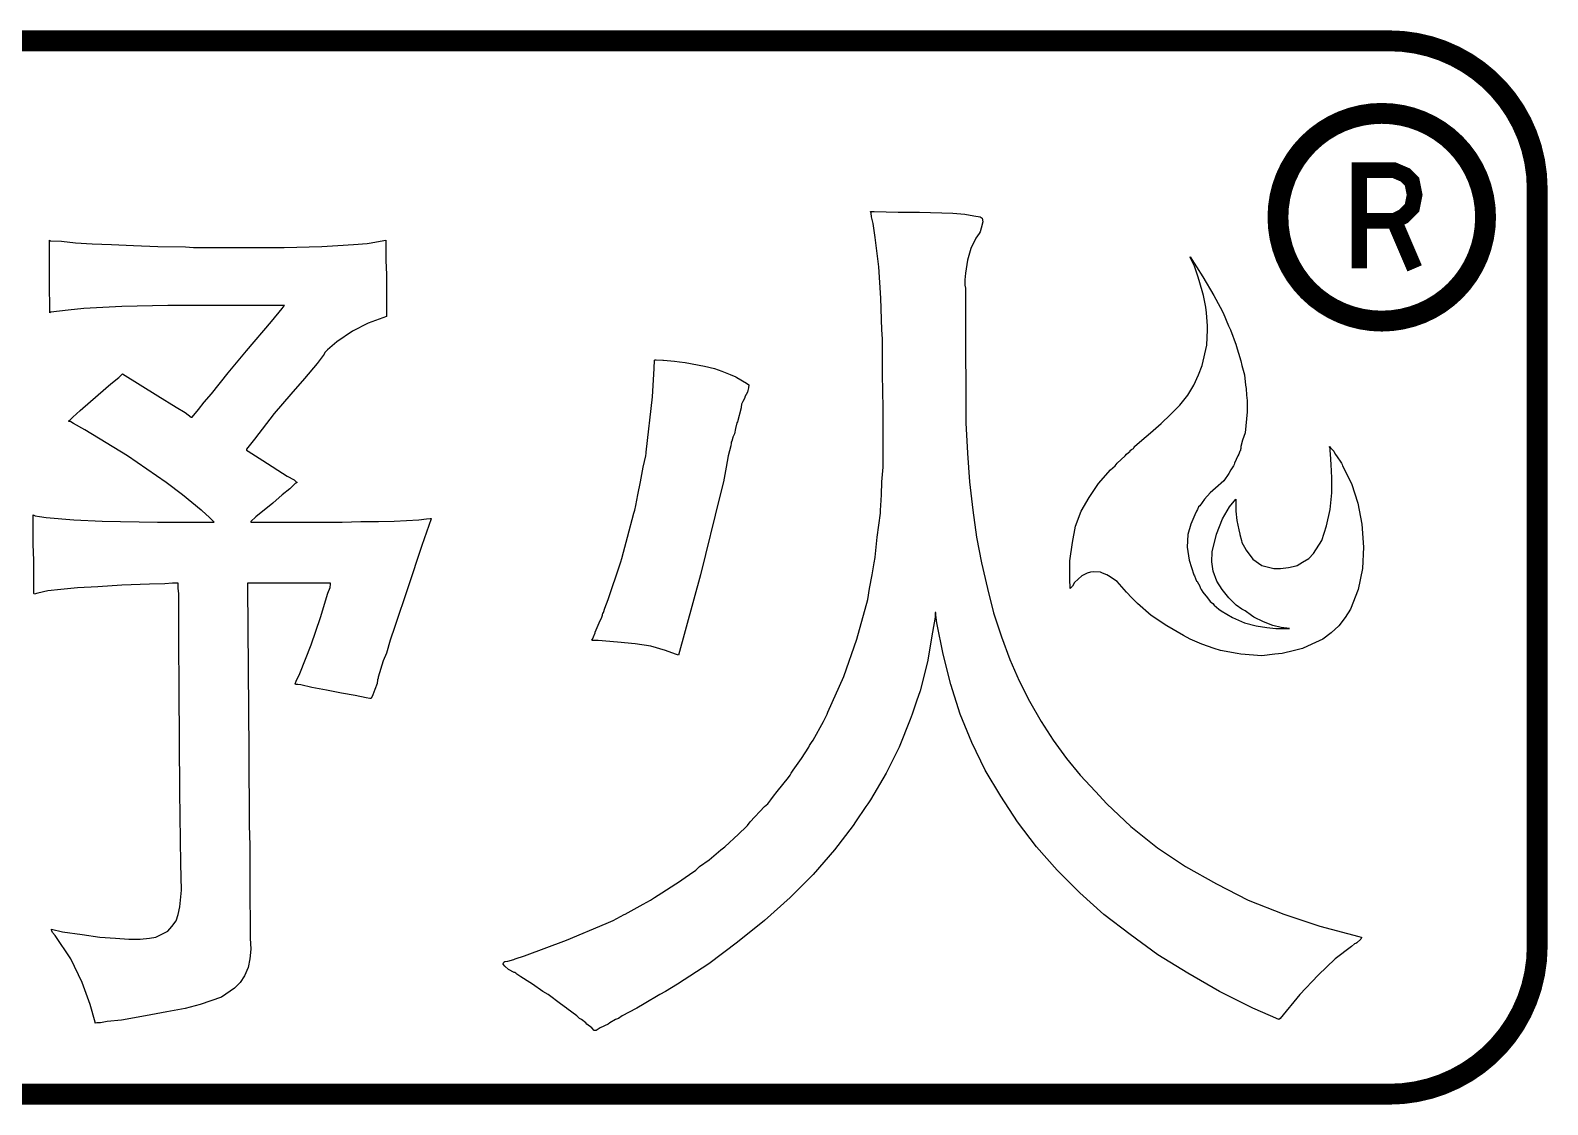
# Model space of a CAD drawing. Extents: x -27 to 164, y 0 to 127.
# Drawn here: x 113.37 to 120.75, y 25.52 to 30.75 of the extents above; entities that cross this region are included whole.
import ezdxf

# ---------------------------------------------------------------- set-up
doc = ezdxf.new("R2010")
doc.units = 0
doc.layers.add('DXF', color=7, linetype='CONTINUOUS')

msp = doc.modelspace()

# ---------------------------------------------------------------- linework, layer by layer
at = {"layer": 'DXF'}
for points, const_width in [([(107.26928, 30.6959), (119.98198, 30.6959)], 0.1016), ([(107.26928, 30.6959), (119.98198, 30.6959)], 0.1016), ([(119.8372, 29.58846), (119.8372, 30.06598), (120.00738, 30.06598), (120.06072, 30.04312), (120.09374, 30.0101), (120.10644, 29.9466), (120.09374, 29.8831), (120.0531, 29.84246), (120.00738, 29.8196), (120.10644, 29.58846)], 0.0762), ([(119.8372, 29.58846), (119.8372, 30.06598), (120.00738, 30.06598), (120.06072, 30.04312), (120.09374, 30.0101), (120.10644, 29.9466), (120.09374, 29.8831), (120.0531, 29.84246), (120.00738, 29.8196), (120.10644, 29.58846)], 0.0762), ([(120.70334, 29.97708), (120.70334, 26.289)], 0.1016), ([(120.70334, 29.97708), (120.70334, 26.289)], 0.1016), ([(119.8372, 29.8196), (120.00738, 29.8196)], 0.0762), ([(119.8372, 29.8196), (120.00738, 29.8196)], 0.0762), ([(119.97944, 25.57018), (107.26928, 25.57018)], 0.1016), ([(119.97944, 25.57018), (107.26928, 25.57018)], 0.1016), ([(119.98198, 25.57018), (119.97944, 25.57018)], 0.1016), ([(119.98198, 25.57018), (119.97944, 25.57018)], 0.1016)]:
    msp.add_lwpolyline(points, dxfattribs=dict(at, const_width=const_width))
at = {"layer": 'DXF', "const_width": 0.1016}
for points in [[(119.98198, 30.6959, -0.414214), (120.70334, 29.97708)], [(119.98198, 30.6959, -0.414214), (120.70334, 29.97708)], [(120.45188, 29.83738, 1), (119.44096, 29.83738)], [(120.45188, 29.83738, 1), (119.44096, 29.83738)], [(119.44096, 29.83738, 1), (120.45188, 29.83738)], [(119.44096, 29.83738, 1), (120.45188, 29.83738)], [(120.70334, 26.289, -0.414214), (119.98198, 25.57018)], [(120.70334, 26.289, -0.414214), (119.98198, 25.57018)]]:
    msp.add_lwpolyline(points, format="xyb", dxfattribs=at)
at = {"layer": 'DXF'}
for points in [[(118.26494, 26.77414), (118.1735, 26.89606), (118.09222, 27.02052), (118.01602, 27.14752), (117.94998, 27.28214), (117.8941, 27.4193), (117.84838, 27.56408), (117.81028, 27.7114), (117.7798, 27.8638), (117.77472, 27.9019), (117.77472, 27.9146), (117.77218, 27.9146), (117.77218, 27.89174), (117.75948, 27.81808), (117.73408, 27.6733), (117.69852, 27.5336), (117.68074, 27.4828), (117.66296, 27.42946), (117.66042, 27.4193), (117.65026, 27.3939), (117.59692, 27.25928), (117.53342, 27.13228), (117.45722, 27.00274), (117.44452, 26.98242), (117.43436, 26.96972), (117.38356, 26.89606), (117.3734, 26.87828), (117.28196, 26.7589), (117.17782, 26.63952), (117.06606, 26.52776), (116.9416, 26.416), (116.80952, 26.30932), (116.66982, 26.20518), (116.51742, 26.10612), (116.459, 26.07056), (116.43106, 26.05532), (116.35486, 26.0096), (116.3193, 25.98928), (116.31676, 25.98674), (116.24818, 25.95118), (116.2304, 25.93848), (116.21516, 25.9334), (116.18722, 25.91816), (116.1796, 25.91054), (116.1415, 25.89276), (116.12118, 25.88006), (116.11102, 25.88006), (116.10086, 25.89276), (116.07546, 25.91054), (116.07038, 25.91816), (116.05006, 25.9334), (116.0399, 25.93848), (116.0272, 25.95118), (115.97894, 25.98674), (115.9764, 25.98928), (115.94846, 26.0096), (115.8875, 26.05532), (115.8621, 26.07056), (115.8113, 26.10612), (115.7986, 26.11374), (115.75542, 26.14168), (115.7351, 26.15438), (115.73002, 26.15946), (115.72494, 26.162), (115.7224, 26.162), (115.69446, 26.17724), (115.67668, 26.19248), (115.66906, 26.20264), (115.66906, 26.20518), (115.6716, 26.2128), (115.67668, 26.21534), (115.69192, 26.21788), (115.71986, 26.2255), (115.72748, 26.22804), (115.7732, 26.24328), (115.9764, 26.31948), (116.16944, 26.40076), (116.205, 26.416), (116.25834, 26.44394), (116.26342, 26.44648), (116.34978, 26.49474), (116.38534, 26.51506), (116.40566, 26.52776), (116.44122, 26.55062), (116.5098, 26.5938), (116.51742, 26.59888), (116.57584, 26.63952), (116.60632, 26.65984), (116.6241, 26.67762), (116.67236, 26.71064), (116.72824, 26.7589), (116.74094, 26.76906), (116.74856, 26.77414), (116.8146, 26.8351), (116.8527, 26.8732), (116.85778, 26.87828), (116.87048, 26.89606), (116.9416, 26.96972), (116.95684, 26.98242), (116.97208, 27.00274), (116.98478, 27.02052), (117.00256, 27.04338), (117.05844, 27.11196), (117.06606, 27.12212), (117.07114, 27.13228), (117.0813, 27.14752), (117.12194, 27.2034), (117.1575, 27.25928), (117.16004, 27.2669), (117.1702, 27.28214), (117.17782, 27.2923), (117.22862, 27.38374), (117.2337, 27.3939), (117.2464, 27.4193), (117.24894, 27.42946), (117.32768, 27.60218), (117.39118, 27.78506), (117.44452, 27.9781), (117.45214, 28.03144), (117.46484, 28.09748), (117.475, 28.1559), (117.48008, 28.1813), (117.48008, 28.18384), (117.49024, 28.28036), (117.50548, 28.3972), (117.50548, 28.41244), (117.50802, 28.4353), (117.51056, 28.4861), (117.5131, 28.5496), (117.51818, 28.62072), (117.51818, 28.91028), (117.51564, 29.07284), (117.51564, 29.24556), (117.5131, 29.28874), (117.50802, 29.44368), (117.49786, 29.59608), (117.48008, 29.73832), (117.46992, 29.8069), (117.4623, 29.83992), (117.45976, 29.8577), (117.45722, 29.86532), (117.475, 29.86532), (117.59184, 29.86278), (117.69598, 29.86278), (117.85854, 29.8577), (117.91696, 29.85262), (117.96014, 29.845), (117.99062, 29.83992), (118.00078, 29.8323), (118.00332, 29.81452), (117.9957, 29.78404), (117.99062, 29.76626), (117.98554, 29.75864), (117.9703, 29.73578), (117.9449, 29.68498), (117.92966, 29.6291), (117.9195, 29.5656), (117.91696, 29.53258), (117.91696, 29.50718), (117.9195, 29.49194), (117.9195, 29.13634), (117.92204, 29.06014), (117.92204, 28.83662), (117.92966, 28.6893), (117.93982, 28.5496), (117.95506, 28.41244), (117.97284, 28.28036), (117.99824, 28.1559), (118.02618, 28.03144), (118.05666, 27.91206), (118.09476, 27.79522), (118.1354, 27.686), (118.18112, 27.58186), (118.23192, 27.4828), (118.2878, 27.38374), (118.34622, 27.2923), (118.41226, 27.2034), (118.4783, 27.12212), (118.55196, 27.04338), (118.60784, 26.98242), (118.72468, 26.8732), (118.85422, 26.76906), (118.99138, 26.67762), (119.14124, 26.5938), (119.29618, 26.51506), (119.4689, 26.44648), (119.64416, 26.38806), (119.83466, 26.33726), (119.84736, 26.33472), (119.84736, 26.33218), (119.84482, 26.32456), (119.8245, 26.30678), (119.81942, 26.30424), (119.81434, 26.3017), (119.7991, 26.289), (119.72036, 26.22804), (119.63654, 26.1493), (119.54764, 26.05532), (119.45112, 25.93848), (119.44604, 25.9334), (119.4054, 25.95118), (119.31904, 25.98928), (119.15648, 26.07056), (119.00154, 26.15946), (118.85676, 26.24836), (118.72214, 26.34742), (118.5926, 26.44394), (118.47576, 26.55062), (118.36654, 26.65984)], [(118.47576, 26.55062), (118.36654, 26.65984), (118.26494, 26.77414), (118.1735, 26.89606), (118.09222, 27.02052), (118.01602, 27.14752), (117.94998, 27.28214), (117.8941, 27.4193), (117.84838, 27.56408), (117.81028, 27.7114), (117.7798, 27.8638), (117.77472, 27.9019), (117.77472, 27.9146), (117.77218, 27.9146), (117.77218, 27.89174), (117.75948, 27.81808), (117.73408, 27.6733), (117.69852, 27.5336), (117.68074, 27.4828), (117.66296, 27.42946), (117.66042, 27.4193), (117.65026, 27.3939), (117.59692, 27.25928), (117.53342, 27.13228), (117.45722, 27.00274), (117.44452, 26.98242), (117.43436, 26.96972), (117.38356, 26.89606), (117.3734, 26.87828), (117.28196, 26.7589), (117.17782, 26.63952), (117.06606, 26.52776), (116.9416, 26.416), (116.80952, 26.30932), (116.66982, 26.20518), (116.51742, 26.10612), (116.459, 26.07056), (116.43106, 26.05532), (116.35486, 26.0096), (116.3193, 25.98928), (116.31676, 25.98674), (116.24818, 25.95118), (116.2304, 25.93848), (116.21516, 25.9334), (116.18722, 25.91816), (116.1796, 25.91054), (116.1415, 25.89276), (116.12118, 25.88006), (116.11102, 25.88006), (116.10086, 25.89276), (116.07546, 25.91054), (116.07038, 25.91816), (116.05006, 25.9334), (116.0399, 25.93848), (116.0272, 25.95118), (115.97894, 25.98674), (115.9764, 25.98928), (115.94846, 26.0096), (115.8875, 26.05532), (115.8621, 26.07056), (115.8113, 26.10612), (115.7986, 26.11374), (115.75542, 26.14168), (115.7351, 26.15438), (115.73002, 26.15946), (115.72494, 26.162), (115.7224, 26.162), (115.69446, 26.17724), (115.67668, 26.19248), (115.66906, 26.20264), (115.66906, 26.20518), (115.6716, 26.2128), (115.67668, 26.21534), (115.69192, 26.21788), (115.71986, 26.2255), (115.72748, 26.22804), (115.7732, 26.24328), (115.9764, 26.31948), (116.16944, 26.40076), (116.205, 26.416), (116.25834, 26.44394), (116.26342, 26.44648), (116.34978, 26.49474), (116.38534, 26.51506), (116.40566, 26.52776), (116.44122, 26.55062), (116.5098, 26.5938), (116.51742, 26.59888), (116.57584, 26.63952), (116.60632, 26.65984), (116.6241, 26.67762), (116.67236, 26.71064), (116.72824, 26.7589), (116.74094, 26.76906), (116.74856, 26.77414), (116.8146, 26.8351), (116.8527, 26.8732), (116.85778, 26.87828), (116.87048, 26.89606), (116.9416, 26.96972), (116.95684, 26.98242), (116.97208, 27.00274), (116.98478, 27.02052), (117.00256, 27.04338), (117.05844, 27.11196), (117.06606, 27.12212), (117.07114, 27.13228), (117.0813, 27.14752), (117.12194, 27.2034), (117.1575, 27.25928), (117.16004, 27.2669), (117.1702, 27.28214), (117.17782, 27.2923), (117.22862, 27.38374), (117.2337, 27.3939), (117.2464, 27.4193), (117.24894, 27.42946), (117.32768, 27.60218), (117.39118, 27.78506), (117.44452, 27.9781), (117.45214, 28.03144), (117.46484, 28.09748), (117.475, 28.1559), (117.48008, 28.1813), (117.48008, 28.18384), (117.49024, 28.28036), (117.50548, 28.3972), (117.50548, 28.41244), (117.50802, 28.4353), (117.51056, 28.4861), (117.5131, 28.5496), (117.51818, 28.62072), (117.51818, 28.91028), (117.51564, 29.07284), (117.51564, 29.24556), (117.5131, 29.28874), (117.50802, 29.44368), (117.49786, 29.59608), (117.48008, 29.73832), (117.46992, 29.8069), (117.4623, 29.83992), (117.45976, 29.8577), (117.45722, 29.86532), (117.475, 29.86532), (117.59184, 29.86278), (117.69598, 29.86278), (117.85854, 29.8577), (117.91696, 29.85262), (117.96014, 29.845), (117.99062, 29.83992), (118.00078, 29.8323), (118.00332, 29.81452), (117.9957, 29.78404), (117.99062, 29.76626), (117.98554, 29.75864), (117.9703, 29.73578), (117.9449, 29.68498), (117.92966, 29.6291), (117.9195, 29.5656), (117.91696, 29.53258), (117.91696, 29.50718), (117.9195, 29.49194), (117.9195, 29.13634), (117.92204, 29.06014), (117.92204, 28.83662), (117.92966, 28.6893), (117.93982, 28.5496), (117.95506, 28.41244), (117.97284, 28.28036), (117.99824, 28.1559), (118.02618, 28.03144), (118.05666, 27.91206), (118.09476, 27.79522), (118.1354, 27.686), (118.18112, 27.58186), (118.23192, 27.4828), (118.2878, 27.38374), (118.34622, 27.2923), (118.41226, 27.2034), (118.4783, 27.12212), (118.55196, 27.04338), (118.60784, 26.98242), (118.72468, 26.8732), (118.85422, 26.76906), (118.99138, 26.67762), (119.14124, 26.5938), (119.29618, 26.51506), (119.4689, 26.44648), (119.64416, 26.38806), (119.83466, 26.33726), (119.84736, 26.33472), (119.84736, 26.33218), (119.84482, 26.32456), (119.8245, 26.30678), (119.81942, 26.30424), (119.81434, 26.3017), (119.7991, 26.289), (119.72036, 26.22804), (119.63654, 26.1493), (119.54764, 26.05532), (119.45112, 25.93848), (119.44604, 25.9334), (119.4054, 25.95118), (119.31904, 25.98928), (119.15648, 26.07056), (119.00154, 26.15946), (118.85676, 26.24836), (118.72214, 26.34742), (118.5926, 26.44394)], [(113.65738, 26.00706), (113.61928, 26.11374), (113.5634, 26.22804), (113.4872, 26.34234), (113.4745, 26.35758), (113.47196, 26.3652), (113.46942, 26.36774), (113.46942, 26.37282), (113.52276, 26.36012), (113.61928, 26.34742), (113.70564, 26.33472), (113.78184, 26.32964), (113.84534, 26.32456), (113.90122, 26.32456), (113.94694, 26.32964), (113.97742, 26.33472), (114.03584, 26.36266), (114.05616, 26.38552), (114.07648, 26.41346), (114.08664, 26.44394), (114.09426, 26.48204), (114.10188, 26.56332), (114.09934, 26.69032), (114.09426, 27.04084), (114.09172, 27.53614), (114.08918, 27.77998), (114.08918, 28.00604), (114.08664, 28.03144), (114.08664, 28.05684), (114.0587, 28.05684), (114.0206, 28.0543), (113.94694, 28.05176), (113.81232, 28.04668), (113.69548, 28.03906), (113.59642, 28.03398), (113.51514, 28.02636), (113.45164, 28.01874), (113.40338, 28.00858), (113.3856, 28.0035), (113.38306, 28.00604), (113.38306, 28.1686), (113.38052, 28.2448), (113.38052, 28.38958), (113.38306, 28.38704), (113.39068, 28.3845), (113.411, 28.38196), (113.44402, 28.37688), (113.57864, 28.36418), (113.7158, 28.3591), (113.98504, 28.35402), (114.2619, 28.35402), (114.23904, 28.37688), (114.20094, 28.4099), (114.1984, 28.41244), (114.10696, 28.4861), (114.02822, 28.54706), (113.84026, 28.6766), (113.63198, 28.8036), (113.5761, 28.83408), (113.5634, 28.8417), (113.55324, 28.84424), (113.55324, 28.84678), (113.56086, 28.85186), (113.57356, 28.86456), (113.60912, 28.89758), (113.65992, 28.94076), (113.75898, 29.02712), (113.79708, 29.0576), (113.81486, 29.07538), (113.98758, 28.9687), (114.07648, 28.91282), (114.11966, 28.88742), (114.15014, 28.86456), (114.15522, 28.86456), (114.1857, 28.90266), (114.21364, 28.93822), (114.2492, 28.97886), (114.33048, 29.08046), (114.41938, 29.18714), (114.5413, 29.32938), (114.5921, 29.39288), (114.60226, 29.40558), (114.6048, 29.40812), (114.03584, 29.40812), (113.81232, 29.40304), (113.6269, 29.39288), (113.5507, 29.38526), (113.46688, 29.3751), (113.4618, 29.37256), (113.4618, 29.41574), (113.45926, 29.48432), (113.45926, 29.72562), (113.46434, 29.72308), (113.51768, 29.72054), (113.58626, 29.71292), (113.66754, 29.70784), (113.76152, 29.7053), (113.8682, 29.70022), (113.98758, 29.69514), (114.1222, 29.6926), (114.1603, 29.69006), (114.60226, 29.69006), (114.78514, 29.69514), (114.86388, 29.70022), (114.94008, 29.7053), (115.00612, 29.71038), (115.02644, 29.71292), (115.06962, 29.72054), (115.09756, 29.72562), (115.09756, 29.62656), (115.1001, 29.55798), (115.1001, 29.35478), (115.0112, 29.32176), (114.935, 29.28366), (114.8588, 29.23032), (114.81308, 29.19222), (114.80038, 29.17952), (114.79784, 29.1719), (114.76228, 29.12618), (114.70132, 29.05252), (114.63528, 28.97632), (114.554, 28.88234), (114.45748, 28.75788), (114.41938, 28.70962), (114.41938, 28.70454), (114.427, 28.69946), (114.49812, 28.65374), (114.6175, 28.57754), (114.65052, 28.55976), (114.66068, 28.5496), (114.66576, 28.54706), (114.6556, 28.54198), (114.6302, 28.51658), (114.5921, 28.4861), (114.54638, 28.44546), (114.4651, 28.37942), (114.4397, 28.35656), (114.4397, 28.35402), (114.8842, 28.35402), (114.97564, 28.35656), (115.062, 28.35656), (115.1382, 28.3591), (115.25758, 28.36418), (115.29568, 28.36926), (115.31346, 28.3718), (115.31854, 28.3718), (115.31854, 28.36926), (115.27282, 28.23972), (115.20424, 28.03398), (115.14074, 27.84602), (115.11788, 27.77998), (115.1001, 27.71648), (115.08486, 27.67838), (115.05946, 27.59964), (115.05946, 27.59456), (115.05692, 27.58694), (115.05438, 27.56916), (115.04422, 27.53868), (115.03406, 27.51328), (115.02644, 27.4955), (115.01882, 27.4955), (115.00104, 27.49804), (114.9477, 27.51074), (114.88166, 27.5209), (114.808, 27.53614), (114.73688, 27.54884), (114.68354, 27.56154), (114.6683, 27.56408), (114.65814, 27.56408), (114.6556, 27.56662), (114.66068, 27.57932), (114.67846, 27.61742), (114.73434, 27.75712), (114.78006, 27.8892), (114.81562, 28.00858), (114.82578, 28.03652), (114.82832, 28.05176), (114.82832, 28.05684), (114.42446, 28.05684), (114.42446, 28.03906), (114.42954, 27.23896), (114.43208, 26.87828), (114.43462, 26.78176), (114.43462, 26.48966), (114.43716, 26.44394), (114.43716, 26.32964), (114.4397, 26.2763), (114.43462, 26.22804), (114.427, 26.1874), (114.40922, 26.14676), (114.3889, 26.11374), (114.38382, 26.10866), (114.36096, 26.0858), (114.29746, 26.04262), (114.19332, 26.00706), (114.11966, 25.98674), (114.03076, 25.9715), (113.92662, 25.95118), (113.80978, 25.93086), (113.7412, 25.92324), (113.70818, 25.91816), (113.6904, 25.91816), (113.68278, 25.91562), (113.68278, 25.9207)], [(113.68278, 25.91562), (113.68278, 25.9207), (113.65738, 26.00706), (113.61928, 26.11374), (113.5634, 26.22804), (113.4872, 26.34234), (113.4745, 26.35758), (113.47196, 26.3652), (113.46942, 26.36774), (113.46942, 26.37282), (113.52276, 26.36012), (113.61928, 26.34742), (113.70564, 26.33472), (113.78184, 26.32964), (113.84534, 26.32456), (113.90122, 26.32456), (113.94694, 26.32964), (113.97742, 26.33472), (114.03584, 26.36266), (114.05616, 26.38552), (114.07648, 26.41346), (114.08664, 26.44394), (114.09426, 26.48204), (114.10188, 26.56332), (114.09934, 26.69032), (114.09426, 27.04084), (114.09172, 27.53614), (114.08918, 27.77998), (114.08918, 28.00604), (114.08664, 28.03144), (114.08664, 28.05684), (114.0587, 28.05684), (114.0206, 28.0543), (113.94694, 28.05176), (113.81232, 28.04668), (113.69548, 28.03906), (113.59642, 28.03398), (113.51514, 28.02636), (113.45164, 28.01874), (113.40338, 28.00858), (113.3856, 28.0035), (113.38306, 28.00604), (113.38306, 28.1686), (113.38052, 28.2448), (113.38052, 28.38958), (113.38306, 28.38704), (113.39068, 28.3845), (113.411, 28.38196), (113.44402, 28.37688), (113.57864, 28.36418), (113.7158, 28.3591), (113.98504, 28.35402), (114.2619, 28.35402), (114.23904, 28.37688), (114.20094, 28.4099), (114.1984, 28.41244), (114.10696, 28.4861), (114.02822, 28.54706), (113.84026, 28.6766), (113.63198, 28.8036), (113.5761, 28.83408), (113.5634, 28.8417), (113.55324, 28.84424), (113.55324, 28.84678), (113.56086, 28.85186), (113.57356, 28.86456), (113.60912, 28.89758), (113.65992, 28.94076), (113.75898, 29.02712), (113.79708, 29.0576), (113.81486, 29.07538), (113.98758, 28.9687), (114.07648, 28.91282), (114.11966, 28.88742), (114.15014, 28.86456), (114.15522, 28.86456), (114.1857, 28.90266), (114.21364, 28.93822), (114.2492, 28.97886), (114.33048, 29.08046), (114.41938, 29.18714), (114.5413, 29.32938), (114.5921, 29.39288), (114.60226, 29.40558), (114.6048, 29.40812), (114.03584, 29.40812), (113.81232, 29.40304), (113.6269, 29.39288), (113.5507, 29.38526), (113.46688, 29.3751), (113.4618, 29.37256), (113.4618, 29.41574), (113.45926, 29.48432), (113.45926, 29.72562), (113.46434, 29.72308), (113.51768, 29.72054), (113.58626, 29.71292), (113.66754, 29.70784), (113.76152, 29.7053), (113.8682, 29.70022), (113.98758, 29.69514), (114.1222, 29.6926), (114.1603, 29.69006), (114.60226, 29.69006), (114.78514, 29.69514), (114.86388, 29.70022), (114.94008, 29.7053), (115.00612, 29.71038), (115.02644, 29.71292), (115.06962, 29.72054), (115.09756, 29.72562), (115.09756, 29.62656), (115.1001, 29.55798), (115.1001, 29.35478), (115.0112, 29.32176), (114.935, 29.28366), (114.8588, 29.23032), (114.81308, 29.19222), (114.80038, 29.17952), (114.79784, 29.1719), (114.76228, 29.12618), (114.70132, 29.05252), (114.63528, 28.97632), (114.554, 28.88234), (114.45748, 28.75788), (114.41938, 28.70962), (114.41938, 28.70454), (114.427, 28.69946), (114.49812, 28.65374), (114.6175, 28.57754), (114.65052, 28.55976), (114.66068, 28.5496), (114.66576, 28.54706), (114.6556, 28.54198), (114.6302, 28.51658), (114.5921, 28.4861), (114.54638, 28.44546), (114.4651, 28.37942), (114.4397, 28.35656), (114.4397, 28.35402), (114.8842, 28.35402), (114.97564, 28.35656), (115.062, 28.35656), (115.1382, 28.3591), (115.25758, 28.36418), (115.29568, 28.36926), (115.31346, 28.3718), (115.31854, 28.3718), (115.31854, 28.36926), (115.27282, 28.23972), (115.20424, 28.03398), (115.14074, 27.84602), (115.11788, 27.77998), (115.1001, 27.71648), (115.08486, 27.67838), (115.05946, 27.59964), (115.05946, 27.59456), (115.05692, 27.58694), (115.05438, 27.56916), (115.04422, 27.53868), (115.03406, 27.51328), (115.02644, 27.4955), (115.01882, 27.4955), (115.00104, 27.49804), (114.9477, 27.51074), (114.88166, 27.5209), (114.808, 27.53614), (114.73688, 27.54884), (114.68354, 27.56154), (114.6683, 27.56408), (114.65814, 27.56408), (114.6556, 27.56662), (114.66068, 27.57932), (114.67846, 27.61742), (114.73434, 27.75712), (114.78006, 27.8892), (114.81562, 28.00858), (114.82578, 28.03652), (114.82832, 28.05176), (114.82832, 28.05684), (114.42446, 28.05684), (114.42446, 28.03906), (114.42954, 27.23896), (114.43208, 26.87828), (114.43462, 26.78176), (114.43462, 26.48966), (114.43716, 26.44394), (114.43716, 26.32964), (114.4397, 26.2763), (114.43462, 26.22804), (114.427, 26.1874), (114.40922, 26.14676), (114.3889, 26.11374), (114.38382, 26.10866), (114.36096, 26.0858), (114.29746, 26.04262), (114.19332, 26.00706), (114.11966, 25.98674), (114.03076, 25.9715), (113.92662, 25.95118), (113.80978, 25.93086), (113.7412, 25.92324), (113.70818, 25.91816), (113.6904, 25.91816)], [(118.62562, 28.60802), (118.64848, 28.62834), (118.65356, 28.63342), (118.65864, 28.64104), (118.69674, 28.6766), (118.70436, 28.68422), (118.72214, 28.69946), (118.72214, 28.702), (118.72722, 28.70708), (118.73738, 28.71216), (118.73992, 28.7147), (118.74246, 28.71978), (118.74246, 28.72232), (118.77802, 28.7528), (118.8212, 28.78836), (118.872, 28.83408), (118.91772, 28.87726), (118.96344, 28.92298), (119.00154, 28.97124), (119.02186, 29.00426), (119.03202, 29.0195), (119.05488, 29.0703), (119.07266, 29.11602), (119.09552, 29.21508), (119.09806, 29.28874), (119.09806, 29.30906), (119.09298, 29.37256), (119.09044, 29.4005), (119.07774, 29.45638), (119.07266, 29.47924), (119.05234, 29.54528), (119.03456, 29.59862), (119.01932, 29.6291), (119.01424, 29.6418), (119.01424, 29.64434), (119.0752, 29.54782), (119.12854, 29.45638), (119.15902, 29.4005), (119.17426, 29.37256), (119.19966, 29.30906), (119.20982, 29.28874), (119.23776, 29.21508), (119.23776, 29.21254), (119.26062, 29.13888), (119.2657, 29.11602), (119.2784, 29.0703), (119.28348, 29.0195), (119.28602, 29.00426), (119.28856, 28.97124), (119.2911, 28.94584), (119.2911, 28.88996), (119.28094, 28.78836), (119.26824, 28.7528), (119.26062, 28.72232), (119.26062, 28.71216), (119.25808, 28.70708), (119.25808, 28.702), (119.25554, 28.69946), (119.25046, 28.68422), (119.24538, 28.6766), (119.23014, 28.64104), (119.2276, 28.63342), (119.22506, 28.62834), (119.21236, 28.60802), (119.2022, 28.59024), (119.1768, 28.55468), (119.13616, 28.51912), (119.11076, 28.49626), (119.08282, 28.46578), (119.05996, 28.43276), (119.05488, 28.42768), (119.0498, 28.41498), (119.04472, 28.40736), (119.0371, 28.38958), (119.01678, 28.34386), (119.00154, 28.29306), (118.999, 28.2321), (119.00916, 28.1686), (119.03202, 28.09748), (119.03456, 28.0924), (119.04472, 28.067), (119.04726, 28.06446), (119.05996, 28.0416), (119.0625, 28.03398), (119.06504, 28.03144), (119.06758, 28.02636), (119.0752, 28.01366), (119.09806, 27.98572), (119.11076, 27.96794), (119.12346, 27.95778), (119.13108, 27.95016), (119.15394, 27.92984), (119.1641, 27.92222), (119.21998, 27.8892), (119.2784, 27.8638), (119.33428, 27.84856), (119.38762, 27.84094), (119.4308, 27.83586), (119.49684, 27.83586), (119.4562, 27.84094), (119.41556, 27.8511), (119.36984, 27.86888), (119.32412, 27.89174), (119.31142, 27.89936), (119.28094, 27.92222), (119.2657, 27.92984), (119.23776, 27.95016), (119.2022, 27.98572), (119.16918, 28.02636), (119.14378, 28.067), (119.126, 28.11526), (119.11838, 28.16098), (119.12092, 28.20924), (119.14124, 28.2956), (119.17172, 28.36926), (119.20474, 28.42768), (119.21998, 28.44546), (119.23014, 28.45816), (119.23522, 28.46578), (119.23522, 28.40736), (119.2403, 28.36164), (119.25046, 28.31592), (119.25554, 28.2956), (119.25554, 28.29306), (119.26316, 28.26512), (119.2657, 28.25496), (119.2784, 28.2321), (119.28602, 28.21686), (119.31904, 28.17368), (119.36222, 28.1432), (119.42064, 28.12796), (119.45366, 28.12796), (119.49176, 28.13304), (119.52986, 28.14066), (119.53494, 28.1432), (119.56034, 28.15844), (119.59082, 28.17622), (119.61368, 28.20162), (119.65432, 28.26512), (119.67718, 28.33624), (119.69496, 28.41498), (119.70258, 28.49626), (119.70258, 28.56992), (119.70004, 28.63342), (119.6975, 28.68422), (119.69496, 28.702), (119.69496, 28.71216), (119.69242, 28.71978), (119.69242, 28.72232), (119.69496, 28.71978), (119.6975, 28.7147), (119.71274, 28.69946), (119.72036, 28.68422), (119.72544, 28.6766), (119.75084, 28.64104), (119.75338, 28.63342), (119.75592, 28.62834), (119.7991, 28.54198), (119.82958, 28.44546), (119.8499, 28.34386), (119.85752, 28.2321), (119.85244, 28.12796), (119.83212, 28.02636), (119.79402, 27.92984), (119.76862, 27.8892), (119.73814, 27.84856), (119.70004, 27.81554), (119.6594, 27.78506), (119.60606, 27.75966), (119.56034, 27.73934), (119.52224, 27.72918), (119.46128, 27.71394), (119.42572, 27.7114), (119.36222, 27.70378), (119.26062, 27.7114), (119.24284, 27.71394), (119.16156, 27.72918), (119.13108, 27.73934), (119.07012, 27.75966), (119.01424, 27.78506), (118.98122, 27.80284), (118.89994, 27.84856), (118.82374, 27.89936), (118.7577, 27.95778), (118.72976, 27.98572), (118.70436, 28.01366), (118.65864, 28.06446), (118.61546, 28.0924), (118.60784, 28.09748), (118.58752, 28.1051), (118.57736, 28.11018), (118.5418, 28.11272), (118.5291, 28.11018), (118.51132, 28.1051), (118.48592, 28.0924), (118.45036, 28.05938), (118.4402, 28.0416), (118.43258, 28.03398), (118.43004, 28.03144), (118.43004, 28.0416), (118.4275, 28.067), (118.4275, 28.16606), (118.4402, 28.25496), (118.45544, 28.3337), (118.48338, 28.40736), (118.52148, 28.4734), (118.5672, 28.54198)], [(118.52148, 28.4734), (118.5672, 28.54198), (118.62562, 28.60802), (118.64848, 28.62834), (118.65356, 28.63342), (118.65864, 28.64104), (118.69674, 28.6766), (118.70436, 28.68422), (118.72214, 28.69946), (118.72214, 28.702), (118.72722, 28.70708), (118.73738, 28.71216), (118.73992, 28.7147), (118.74246, 28.71978), (118.74246, 28.72232), (118.77802, 28.7528), (118.8212, 28.78836), (118.872, 28.83408), (118.91772, 28.87726), (118.96344, 28.92298), (119.00154, 28.97124), (119.02186, 29.00426), (119.03202, 29.0195), (119.05488, 29.0703), (119.07266, 29.11602), (119.09552, 29.21508), (119.09806, 29.28874), (119.09806, 29.30906), (119.09298, 29.37256), (119.09044, 29.4005), (119.07774, 29.45638), (119.07266, 29.47924), (119.05234, 29.54528), (119.03456, 29.59862), (119.01932, 29.6291), (119.01424, 29.6418), (119.01424, 29.64434), (119.0752, 29.54782), (119.12854, 29.45638), (119.15902, 29.4005), (119.17426, 29.37256), (119.19966, 29.30906), (119.20982, 29.28874), (119.23776, 29.21508), (119.23776, 29.21254), (119.26062, 29.13888), (119.2657, 29.11602), (119.2784, 29.0703), (119.28348, 29.0195), (119.28602, 29.00426), (119.28856, 28.97124), (119.2911, 28.94584), (119.2911, 28.88996), (119.28094, 28.78836), (119.26824, 28.7528), (119.26062, 28.72232), (119.26062, 28.71216), (119.25808, 28.70708), (119.25808, 28.702), (119.25554, 28.69946), (119.25046, 28.68422), (119.24538, 28.6766), (119.23014, 28.64104), (119.2276, 28.63342), (119.22506, 28.62834), (119.21236, 28.60802), (119.2022, 28.59024), (119.1768, 28.55468), (119.13616, 28.51912), (119.11076, 28.49626), (119.08282, 28.46578), (119.05996, 28.43276), (119.05488, 28.42768), (119.0498, 28.41498), (119.04472, 28.40736), (119.0371, 28.38958), (119.01678, 28.34386), (119.00154, 28.29306), (118.999, 28.2321), (119.00916, 28.1686), (119.03202, 28.09748), (119.03456, 28.0924), (119.04472, 28.067), (119.04726, 28.06446), (119.05996, 28.0416), (119.0625, 28.03398), (119.06504, 28.03144), (119.06758, 28.02636), (119.0752, 28.01366), (119.09806, 27.98572), (119.11076, 27.96794), (119.12346, 27.95778), (119.13108, 27.95016), (119.15394, 27.92984), (119.1641, 27.92222), (119.21998, 27.8892), (119.2784, 27.8638), (119.33428, 27.84856), (119.38762, 27.84094), (119.4308, 27.83586), (119.49684, 27.83586), (119.4562, 27.84094), (119.41556, 27.8511), (119.36984, 27.86888), (119.32412, 27.89174), (119.31142, 27.89936), (119.28094, 27.92222), (119.2657, 27.92984), (119.23776, 27.95016), (119.2022, 27.98572), (119.16918, 28.02636), (119.14378, 28.067), (119.126, 28.11526), (119.11838, 28.16098), (119.12092, 28.20924), (119.14124, 28.2956), (119.17172, 28.36926), (119.20474, 28.42768), (119.21998, 28.44546), (119.23014, 28.45816), (119.23522, 28.46578), (119.23522, 28.40736), (119.2403, 28.36164), (119.25046, 28.31592), (119.25554, 28.2956), (119.25554, 28.29306), (119.26316, 28.26512), (119.2657, 28.25496), (119.2784, 28.2321), (119.28602, 28.21686), (119.31904, 28.17368), (119.36222, 28.1432), (119.42064, 28.12796), (119.45366, 28.12796), (119.49176, 28.13304), (119.52986, 28.14066), (119.53494, 28.1432), (119.56034, 28.15844), (119.59082, 28.17622), (119.61368, 28.20162), (119.65432, 28.26512), (119.67718, 28.33624), (119.69496, 28.41498), (119.70258, 28.49626), (119.70258, 28.56992), (119.70004, 28.63342), (119.6975, 28.68422), (119.69496, 28.702), (119.69496, 28.71216), (119.69242, 28.71978), (119.69242, 28.72232), (119.69496, 28.71978), (119.6975, 28.7147), (119.71274, 28.69946), (119.72036, 28.68422), (119.72544, 28.6766), (119.75084, 28.64104), (119.75338, 28.63342), (119.75592, 28.62834), (119.7991, 28.54198), (119.82958, 28.44546), (119.8499, 28.34386), (119.85752, 28.2321), (119.85244, 28.12796), (119.83212, 28.02636), (119.79402, 27.92984), (119.76862, 27.8892), (119.73814, 27.84856), (119.70004, 27.81554), (119.6594, 27.78506), (119.60606, 27.75966), (119.56034, 27.73934), (119.52224, 27.72918), (119.46128, 27.71394), (119.42572, 27.7114), (119.36222, 27.70378), (119.26062, 27.7114), (119.24284, 27.71394), (119.16156, 27.72918), (119.13108, 27.73934), (119.07012, 27.75966), (119.01424, 27.78506), (118.98122, 27.80284), (118.89994, 27.84856), (118.82374, 27.89936), (118.7577, 27.95778), (118.72976, 27.98572), (118.70436, 28.01366), (118.65864, 28.06446), (118.61546, 28.0924), (118.60784, 28.09748), (118.58752, 28.1051), (118.57736, 28.11018), (118.5418, 28.11272), (118.5291, 28.11018), (118.51132, 28.1051), (118.48592, 28.0924), (118.45036, 28.05938), (118.4402, 28.0416), (118.43258, 28.03398), (118.43004, 28.03144), (118.43004, 28.0416), (118.4275, 28.067), (118.4275, 28.16606), (118.4402, 28.25496), (118.45544, 28.3337), (118.48338, 28.40736)], [(116.1161, 27.81554), (116.1161, 27.81808), (116.13642, 27.8638), (116.14912, 27.89174), (116.15166, 27.9019), (116.1542, 27.91206), (116.15674, 27.91206), (116.15674, 27.9146), (116.16436, 27.93492), (116.1796, 27.9781), (116.19738, 28.03144), (116.22024, 28.09748), (116.24056, 28.1559), (116.24818, 28.1813), (116.24818, 28.18384), (116.27358, 28.28036), (116.30406, 28.3972), (116.30914, 28.41244), (116.31422, 28.4353), (116.32438, 28.4861), (116.33708, 28.5496), (116.34978, 28.62072), (116.36248, 28.6766), (116.36502, 28.6893), (116.36502, 28.69438), (116.3955, 28.96362), (116.40312, 29.10078), (116.40312, 29.11348), (116.40566, 29.13126), (116.40566, 29.14142), (116.4082, 29.14396), (116.41328, 29.14396), (116.4463, 29.14142), (116.44884, 29.14142), (116.50218, 29.13634), (116.52758, 29.1338), (116.55552, 29.13126), (116.6495, 29.11348), (116.69776, 29.10078), (116.73332, 29.08808), (116.77396, 29.07284), (116.8019, 29.06014), (116.80698, 29.0576), (116.8527, 29.02966), (116.8654, 29.02204), (116.86286, 29.0068), (116.86032, 28.9941), (116.85778, 28.98648), (116.84508, 28.96362), (116.84508, 28.95854), (116.83492, 28.94076), (116.82984, 28.92806), (116.8273, 28.91282), (116.8273, 28.91028), (116.80952, 28.8417), (116.80698, 28.83662), (116.79936, 28.80868), (116.79428, 28.78328), (116.78666, 28.76804), (116.78666, 28.7655), (116.78158, 28.74772), (116.77904, 28.74264), (116.77904, 28.73756), (116.7765, 28.72486), (116.7638, 28.6766), (116.75364, 28.62072), (116.74094, 28.5496), (116.7257, 28.4861), (116.62918, 28.09748), (116.5225, 27.70632), (116.50726, 27.7114), (116.459, 27.72918), (116.38788, 27.7495), (116.31168, 27.7622), (116.22532, 27.76982), (116.13134, 27.77744), (116.1034, 27.77744), (116.10086, 27.77998), (116.1034, 27.78506), (116.10848, 27.79522)], [(116.1034, 27.78506), (116.10848, 27.79522), (116.1161, 27.81554), (116.1161, 27.81808), (116.13642, 27.8638), (116.14912, 27.89174), (116.15166, 27.9019), (116.1542, 27.91206), (116.15674, 27.91206), (116.15674, 27.9146), (116.16436, 27.93492), (116.1796, 27.9781), (116.19738, 28.03144), (116.22024, 28.09748), (116.24056, 28.1559), (116.24818, 28.1813), (116.24818, 28.18384), (116.27358, 28.28036), (116.30406, 28.3972), (116.30914, 28.41244), (116.31422, 28.4353), (116.32438, 28.4861), (116.33708, 28.5496), (116.34978, 28.62072), (116.36248, 28.6766), (116.36502, 28.6893), (116.36502, 28.69438), (116.3955, 28.96362), (116.40312, 29.10078), (116.40312, 29.11348), (116.40566, 29.13126), (116.40566, 29.14142), (116.4082, 29.14396), (116.41328, 29.14396), (116.4463, 29.14142), (116.44884, 29.14142), (116.50218, 29.13634), (116.52758, 29.1338), (116.55552, 29.13126), (116.6495, 29.11348), (116.69776, 29.10078), (116.73332, 29.08808), (116.77396, 29.07284), (116.8019, 29.06014), (116.80698, 29.0576), (116.8527, 29.02966), (116.8654, 29.02204), (116.86286, 29.0068), (116.86032, 28.9941), (116.85778, 28.98648), (116.84508, 28.96362), (116.84508, 28.95854), (116.83492, 28.94076), (116.82984, 28.92806), (116.8273, 28.91282), (116.8273, 28.91028), (116.80952, 28.8417), (116.80698, 28.83662), (116.79936, 28.80868), (116.79428, 28.78328), (116.78666, 28.76804), (116.78666, 28.7655), (116.78158, 28.74772), (116.77904, 28.74264), (116.77904, 28.73756), (116.7765, 28.72486), (116.7638, 28.6766), (116.75364, 28.62072), (116.74094, 28.5496), (116.7257, 28.4861), (116.62918, 28.09748), (116.5225, 27.70632), (116.50726, 27.7114), (116.459, 27.72918), (116.38788, 27.7495), (116.31168, 27.7622), (116.22532, 27.76982), (116.13134, 27.77744), (116.1034, 27.77744), (116.10086, 27.77998)]]:
    msp.add_lwpolyline(points, close=True, dxfattribs=at)
msp.add_lwpolyline([(113.46942, 26.37028), (113.47196, 26.37028)], dxfattribs=at)
msp.add_lwpolyline([(113.46942, 26.37028), (113.47196, 26.37028)], dxfattribs=at)

doc.saveas('drawing.dxf')
